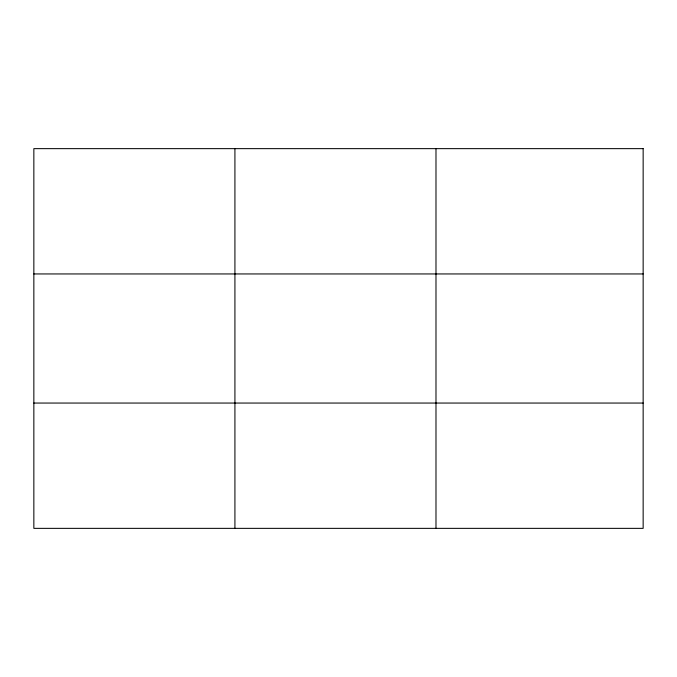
<?xml version="1.0" encoding="UTF-8"?>
<svg xmlns="http://www.w3.org/2000/svg" width="677" height="677" viewBox="0 0 677 677"><rect width="100%" height="100%" fill="white"/><g stroke="black" fill="none" stroke-linecap="round" stroke-linejoin="round"><path stroke-width="1.02" d="M234.919 528.356L234.919 148.644M435.988 528.356L435.988 148.644M33.85 273.948L643.15 273.948M33.85 403.052L643.15 403.052M643.15 148.644L643.15 528.356L33.85 528.356L33.85 148.644L643.15 148.644"/></g></svg>
